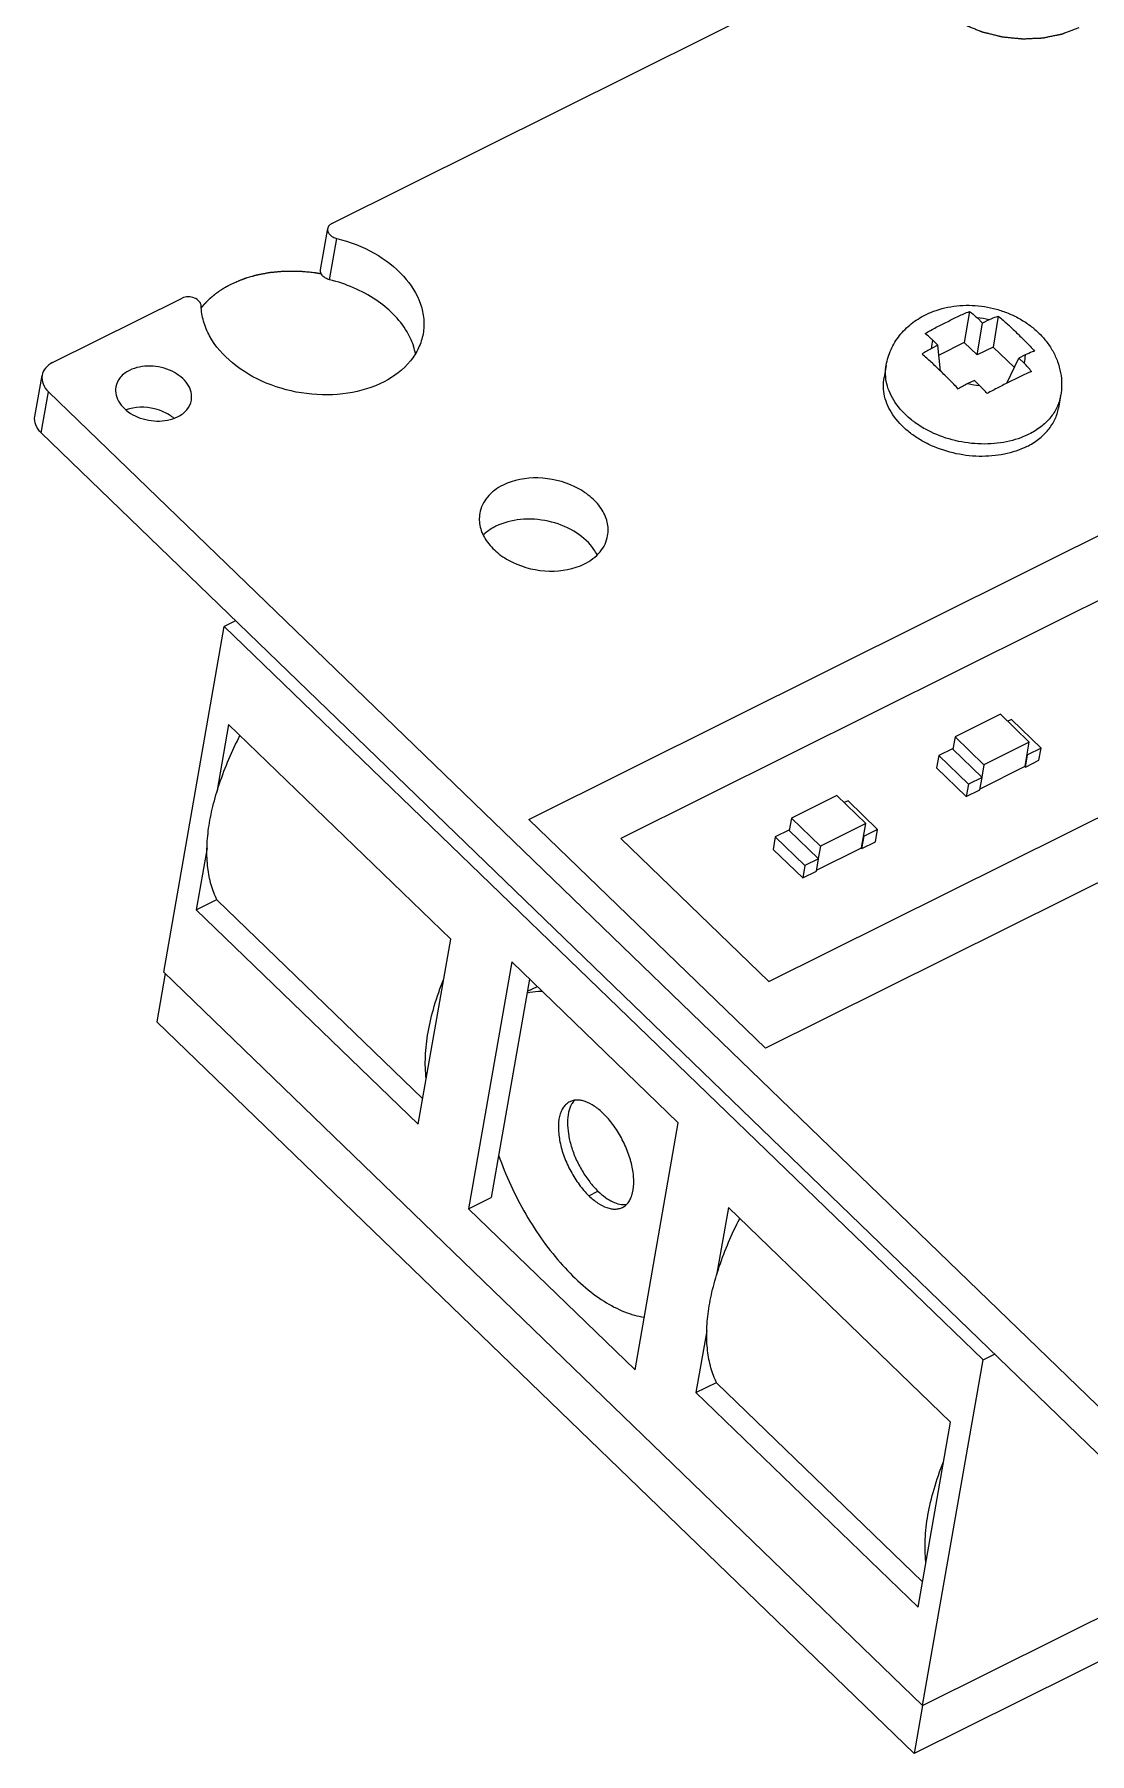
# Model space of a CAD drawing. Extents: x 0 to 297, y 0 to 210.
# Drawn here: x 219.03 to 231.54, y 60.39 to 80.78 of the extents above; entities that cross this region are included whole.
import ezdxf

# ---------------------------------------------------------------- set-up
doc = ezdxf.new("R2010")
doc.units = 0
doc.header["$LTSCALE"] = 16.335
doc.layers.get('0').update_dxf_attribs({"linetype": 'CONTINUOUS'})
doc.layers.add('02___PRT_ALL_AXES', color=7, linetype='CONTINUOUS')
doc.layers.add('06___PRT_ALL_SURFS', color=7, linetype='CONTINUOUS')

msp = doc.modelspace()

# ---------------------------------------------------------------- linework, layer by layer
at = {"color": 7, "linetype": 'CONTINUOUS'}
for p, q in [((222.556, 78.534), (230.287, 82.386)), ((222.42, 77.986), (222.505, 78.474)), ((222.528, 77.867), (222.613, 78.355)), ((219.244, 76.884), (220.779, 77.649)), ((230.115, 77.489), (230.053, 77.123)), ((230.206, 76.975), (230.271, 77.353)), ((230.209, 77.413), (230.271, 77.353)), ((230.346, 77.391), (230.271, 77.353)), ((230.457, 77.435), (230.395, 77.069)), ((229.742, 77.09), (229.666, 77.052)), ((229.68, 77.15), (229.742, 77.09)), ((229.773, 76.783), (229.742, 77.09)), ((230.053, 77.123), (229.754, 76.974)), ((230.053, 77.123), (230.206, 76.975)), ((230.395, 77.069), (230.206, 76.975)), ((230.648, 76.824), (230.395, 77.069)), ((230.56, 76.641), (230.701, 76.937)), ((230.777, 76.975), (230.701, 76.937)), ((230.701, 76.937), (230.763, 76.877)), ((219.033, 76.245), (219.119, 76.733)), ((230.173, 76.673), (230.097, 76.636)), ((230.173, 76.673), (230.235, 76.614)), ((219.109, 76.05), (219.194, 76.538)), ((232.801, 63.388), (219.194, 76.538)), ((231.196, 76.491), (231.196, 76.49)), ((232.716, 62.9), (219.109, 76.05)), ((221.413, 73.823), (221.278, 73.756)), ((220.561, 69.658), (221.278, 73.756)), ((221.278, 73.756), (230.277, 65.06)), ((221.331, 72.593), (221.191, 71.789)), ((223.965, 70.047), (221.331, 72.593)), ((230.482, 72.715), (229.944, 72.447)), ((230.482, 72.715), (230.825, 72.385)), ((230.614, 72.654), (230.569, 72.632)), ((230.614, 72.654), (230.965, 72.314)), ((229.944, 72.447), (229.918, 72.301)), ((229.944, 72.447), (230.286, 72.116)), ((230.825, 72.385), (230.286, 72.116)), ((230.774, 72.097), (230.825, 72.385)), ((229.752, 72.225), (229.726, 72.078)), ((229.914, 72.305), (229.752, 72.225)), ((229.752, 72.225), (230.103, 71.885)), ((229.914, 72.305), (230.265, 71.966)), ((230.778, 72.088), (230.803, 72.234)), ((230.778, 72.088), (230.939, 72.168)), ((230.799, 72.238), (230.803, 72.234)), ((230.965, 72.314), (230.803, 72.234)), ((230.939, 72.168), (230.965, 72.314)), ((229.726, 72.078), (230.078, 71.739)), ((230.265, 71.966), (230.103, 71.885)), ((230.239, 71.819), (230.265, 71.966)), ((230.241, 71.831), (230.774, 72.097)), ((230.286, 72.116), (230.26, 71.97)), ((230.77, 72.095), (230.778, 72.088)), ((230.103, 71.885), (230.078, 71.739)), ((230.078, 71.739), (230.239, 71.819)), ((228.543, 71.749), (228.005, 71.481)), ((228.543, 71.749), (228.886, 71.419)), ((228.675, 71.688), (228.63, 71.666)), ((228.675, 71.688), (229.026, 71.348)), ((228.005, 71.481), (227.979, 71.335)), ((228.005, 71.481), (228.347, 71.15)), ((228.886, 71.419), (228.347, 71.15)), ((228.835, 71.131), (228.886, 71.419)), ((227.813, 71.259), (227.788, 71.112)), ((227.975, 71.339), (227.813, 71.259)), ((227.813, 71.259), (228.164, 70.919)), ((227.975, 71.339), (228.326, 71)), ((228.347, 71.15), (228.322, 71.004)), ((228.839, 71.122), (228.865, 71.268)), ((228.839, 71.122), (229.001, 71.202)), ((228.86, 71.272), (228.865, 71.268)), ((229.026, 71.348), (228.865, 71.268)), ((229.001, 71.202), (229.026, 71.348)), ((221.075, 71.13), (220.947, 70.397)), ((227.788, 71.112), (228.139, 70.773)), ((228.326, 71), (228.164, 70.919)), ((228.3, 70.853), (228.326, 71)), ((228.302, 70.865), (228.835, 71.131)), ((228.832, 71.129), (228.839, 71.122)), ((228.164, 70.919), (228.139, 70.773)), ((228.139, 70.773), (228.3, 70.853)), ((220.947, 70.397), (221.19, 70.518)), ((220.947, 70.397), (223.58, 67.852)), ((223.58, 67.852), (223.965, 70.047)), ((224.687, 69.777), (224.175, 66.85)), ((226.663, 67.868), (224.687, 69.777)), ((220.578, 69.641), (220.478, 69.069)), ((220.561, 69.658), (229.559, 60.962)), ((224.898, 69.574), (224.444, 66.984)), ((226.15, 64.941), (226.663, 67.868)), ((229.559, 60.962), (241.822, 67.071)), ((224.175, 66.85), (224.444, 66.984)), ((225.602, 67.005), (225.71, 67.059)), ((227.257, 66.866), (227.116, 66.063)), ((229.89, 64.321), (227.257, 66.866)), ((224.175, 66.85), (226.15, 64.941)), ((227.001, 65.403), (226.872, 64.67)), ((229.559, 60.962), (230.277, 65.06)), ((230.277, 65.06), (230.411, 65.127)), ((226.872, 64.67), (227.115, 64.791)), ((226.872, 64.67), (229.506, 62.125)), ((229.506, 62.125), (229.89, 64.321)), ((229.558, 60.962), (229.458, 60.39))]:
    msp.add_line(p, q, dxfattribs=at)
at = {"color": 5, "linetype": 'CONTINUOUS'}
for p, q in [((222.412, 77.942), (222.428, 77.939)), ((224.889, 71.468), (234.987, 76.499)), ((234.867, 75.668), (225.981, 71.241)), ((227.737, 69.544), (236.623, 73.971)), ((237.796, 73.784), (227.698, 68.753)), ((227.698, 68.753), (224.889, 71.468)), ((225.981, 71.241), (227.737, 69.544))]:
    msp.add_line(p, q, dxfattribs=at)
at = {"color": 7, "linetype": 'CONTINUOUS'}
for centre, radius, start, end in [((230.154, 76.625), 0.79, 75.877, 86.0022), ((222.801, 76.842), 0.76, 11.3396, 17.8101), ((229.947, 77.061), 0.281, 161.7128, 181.9166), ((230.045, 76.292), 0.849, 116.5075, 125.2891), ((230.497, 76.965), 0.281, 341.7128, 1.9166), ((230.176, 76.27), 0.844, 37.0528, 45.9838), ((230.676, 75.473), 1.299, 116.4948, 122.2768), ((230.29, 77.402), 0.79, 255.877, 266.0022), ((229.342, 75.691), 1.284, 40.0367, 45.9493), ((230.68, 76.581), 0.524, 349.6856, 350.0063), ((220.375, 75.858), 0.478, 49.801, 54.8101), ((225.165, 74.333), 0.599, 33.9911, 36.9666)]:
    msp.add_arc(centre, radius, start, end, dxfattribs=at)
at = {"color": 5, "linetype": 'CONTINUOUS'}
for points, knots in [([(229.503, 81.996), (229.499, 81.985), (229.491, 81.963), (229.481, 81.935), (229.473, 81.913), (229.467, 81.897), (229.461, 81.88), (229.456, 81.866), (229.452, 81.857), (229.45, 81.851), (229.449, 81.847), (229.447, 81.843), (229.446, 81.839), (229.445, 81.837), (229.444, 81.835), (229.444, 81.834), (229.444, 81.833), (229.444, 81.832), (229.443, 81.831), (229.443, 81.83), (229.443, 81.828), (229.443, 81.825), (229.443, 81.821), (229.443, 81.817), (229.442, 81.811), (229.442, 81.804), (229.441, 81.795), (229.44, 81.787), (229.44, 81.775), (229.439, 81.76), (229.438, 81.743), (229.436, 81.725), (229.435, 81.708), (229.434, 81.693), (229.434, 81.683), (229.433, 81.677), (229.433, 81.673), (229.433, 81.669), (229.432, 81.665), (229.432, 81.663), (229.432, 81.662), (229.432, 81.661), (229.432, 81.661), (229.432, 81.66), (229.432, 81.66), (229.433, 81.659), (229.433, 81.657), (229.433, 81.655), (229.434, 81.653), (229.434, 81.65), (229.435, 81.645), (229.437, 81.638), (229.439, 81.629), (229.441, 81.62), (229.443, 81.611), (229.445, 81.599), (229.448, 81.585), (229.452, 81.567), (229.455, 81.549), (229.459, 81.531), (229.462, 81.517), (229.464, 81.506), (229.466, 81.5), (229.466, 81.497), (229.467, 81.494), (229.467, 81.492), (229.468, 81.49), (229.468, 81.488), (229.468, 81.487), (229.468, 81.487), (229.469, 81.486), (229.469, 81.485), (229.47, 81.483), (229.471, 81.481), (229.473, 81.478), (229.475, 81.474), (229.478, 81.468), (229.481, 81.461), (229.485, 81.452), (229.491, 81.44), (229.498, 81.426), (229.507, 81.408), (229.516, 81.391), (229.524, 81.373), (229.531, 81.358), (229.537, 81.347), (229.541, 81.338), (229.545, 81.331), (229.548, 81.325), (229.55, 81.321), (229.551, 81.318), (229.552, 81.316), (229.553, 81.315), (229.553, 81.314), (229.553, 81.314), (229.554, 81.313), (229.555, 81.311), (229.556, 81.31), (229.559, 81.307), (229.561, 81.304), (229.564, 81.3), (229.569, 81.294), (229.574, 81.288), (229.581, 81.28), (229.589, 81.269), (229.6, 81.256), (229.617, 81.234), (229.632, 81.215), (229.645, 81.199), (229.651, 81.191), (229.658, 81.183), (229.663, 81.176), (229.668, 81.171), (229.671, 81.167), (229.673, 81.164), (229.676, 81.161), (229.677, 81.159), (229.679, 81.157), (229.68, 81.155), (229.682, 81.154), (229.683, 81.153), (229.685, 81.151), (229.687, 81.15), (229.69, 81.147), (229.694, 81.143), (229.701, 81.137), (229.713, 81.128), (229.727, 81.116), (229.743, 81.101), (229.76, 81.087), (229.777, 81.073), (229.791, 81.061), (229.802, 81.051), (229.81, 81.044), (229.819, 81.037), (229.826, 81.031), (229.831, 81.026), (229.835, 81.023), (229.839, 81.02), (229.841, 81.018), (229.843, 81.017), (229.844, 81.016), (229.844, 81.015), (229.845, 81.015), (229.846, 81.014), (229.847, 81.013), (229.849, 81.012), (229.851, 81.011), (229.855, 81.009), (229.859, 81.006), (229.866, 81.002), (229.874, 80.997), (229.884, 80.991), (229.894, 80.985), (229.908, 80.977), (229.925, 80.967), (229.945, 80.955), (229.966, 80.943), (229.986, 80.931), (230.003, 80.92), (230.016, 80.912), (230.025, 80.907), (230.032, 80.903), (230.037, 80.9), (230.041, 80.898), (230.043, 80.896), (230.044, 80.896), (230.046, 80.895), (230.047, 80.894), (230.048, 80.894), (230.05, 80.893), (230.054, 80.892), (230.058, 80.89), (230.064, 80.888), (230.071, 80.885), (230.081, 80.881), (230.092, 80.876), (230.103, 80.872), (230.118, 80.866), (230.137, 80.858), (230.159, 80.849), (230.182, 80.84), (230.204, 80.831), (230.223, 80.823), (230.238, 80.817), (230.247, 80.813), (230.254, 80.811), (230.257, 80.809), (230.26, 80.808), (230.262, 80.807), (230.264, 80.806), (230.266, 80.806), (230.269, 80.805), (230.273, 80.804), (230.278, 80.803), (230.284, 80.801), (230.29, 80.8), (230.298, 80.798), (230.308, 80.796), (230.32, 80.793), (230.331, 80.79), (230.355, 80.784), (230.383, 80.777), (230.415, 80.769), (230.435, 80.764), (230.451, 80.76), (230.463, 80.757), (230.473, 80.755), (230.481, 80.753), (230.487, 80.751), (230.492, 80.75), (230.496, 80.749), (230.499, 80.749), (230.501, 80.748), (230.502, 80.748), (230.503, 80.748), (230.504, 80.748), (230.506, 80.747), (230.508, 80.747), (230.513, 80.747), (230.518, 80.746), (230.526, 80.745), (230.536, 80.744), (230.549, 80.743), (230.566, 80.741), (230.586, 80.739), (230.611, 80.737), (230.636, 80.734), (230.661, 80.732), (230.682, 80.73), (230.699, 80.728), (230.711, 80.727), (230.721, 80.726), (230.73, 80.725), (230.736, 80.725), (230.741, 80.724), (230.745, 80.724), (230.747, 80.724), (230.748, 80.723), (230.749, 80.724), (230.75, 80.724), (230.752, 80.724), (230.755, 80.724), (230.758, 80.724), (230.762, 80.724), (230.767, 80.724), (230.775, 80.725), (230.789, 80.725), (230.809, 80.726), (230.833, 80.727), (230.857, 80.729), (230.881, 80.73), (230.905, 80.731), (230.925, 80.732), (230.941, 80.732), (230.954, 80.733), (230.964, 80.733), (230.971, 80.734), (230.975, 80.734), (230.978, 80.734), (230.98, 80.734), (230.982, 80.734), (230.983, 80.734), (230.984, 80.734), (230.985, 80.734), (230.986, 80.735), (230.987, 80.735), (230.99, 80.736), (230.995, 80.736), (231.001, 80.738), (231.007, 80.739), (231.014, 80.74), (231.027, 80.743), (231.046, 80.747), (231.069, 80.751), (231.092, 80.756), (231.115, 80.761), (231.134, 80.764), (231.149, 80.767), (231.16, 80.77), (231.172, 80.772), (231.181, 80.774), (231.189, 80.775), (231.194, 80.777), (231.199, 80.778), (231.203, 80.778), (231.205, 80.779), (231.207, 80.779), (231.208, 80.779), (231.209, 80.78), (231.21, 80.78), (231.212, 80.781), (231.214, 80.781), (231.217, 80.783), (231.222, 80.784), (231.227, 80.786), (231.232, 80.788), (231.239, 80.791), (231.251, 80.796), (231.269, 80.803), (231.289, 80.811), (231.31, 80.819), (231.338, 80.829), (231.373, 80.843), (231.401, 80.854), (231.414, 80.859)], [0, 0, 0, 0, 0.015625, 0.03125, 0.039062, 0.046875, 0.054688, 0.0625, 0.066406, 0.068359, 0.070312, 0.072266, 0.074219, 0.075195, 0.076172, 0.07666, 0.076904, 0.077148, 0.077637, 0.078125, 0.079102, 0.080078, 0.082031, 0.083984, 0.085938, 0.089844, 0.09375, 0.097656, 0.101562, 0.109375, 0.117188, 0.125, 0.132812, 0.140625, 0.144531, 0.146484, 0.148438, 0.150391, 0.152344, 0.152832, 0.15332, 0.153564, 0.153809, 0.154053, 0.154297, 0.154785, 0.155273, 0.15625, 0.157227, 0.158203, 0.160156, 0.164062, 0.167969, 0.171875, 0.175781, 0.179688, 0.1875, 0.195312, 0.203125, 0.210938, 0.21875, 0.222656, 0.224609, 0.226562, 0.227539, 0.228516, 0.229492, 0.22998, 0.230469, 0.230713, 0.230957, 0.231445, 0.232422, 0.233398, 0.234375, 0.236328, 0.238281, 0.242188, 0.246094, 0.25, 0.257812, 0.265625, 0.273438, 0.28125, 0.289062, 0.292969, 0.296875, 0.300781, 0.302734, 0.304688, 0.305664, 0.306641, 0.307129, 0.307373, 0.307617, 0.308105, 0.308594, 0.30957, 0.310547, 0.3125, 0.314453, 0.316406, 0.320312, 0.324219, 0.328125, 0.335938, 0.34375, 0.359375, 0.363281, 0.367188, 0.371094, 0.375, 0.376953, 0.378906, 0.380859, 0.381836, 0.382812, 0.383789, 0.384766, 0.385254, 0.385742, 0.386719, 0.387695, 0.388672, 0.390625, 0.394531, 0.398438, 0.40625, 0.414062, 0.421875, 0.429688, 0.4375, 0.441406, 0.445312, 0.449219, 0.453125, 0.455078, 0.457031, 0.458984, 0.459961, 0.460449, 0.460938, 0.461182, 0.461426, 0.461914, 0.462402, 0.462891, 0.463867, 0.464844, 0.466797, 0.46875, 0.472656, 0.476562, 0.480469, 0.484375, 0.492188, 0.5, 0.507812, 0.515625, 0.523438, 0.527344, 0.53125, 0.533203, 0.535156, 0.537109, 0.537598, 0.538086, 0.538574, 0.539062, 0.539551, 0.540039, 0.541016, 0.542969, 0.544922, 0.546875, 0.550781, 0.554688, 0.558594, 0.5625, 0.570312, 0.578125, 0.585938, 0.59375, 0.601562, 0.605469, 0.609375, 0.611328, 0.612305, 0.613281, 0.614258, 0.614746, 0.615234, 0.616211, 0.617188, 0.619141, 0.621094, 0.623047, 0.625, 0.628906, 0.632812, 0.636719, 0.640625, 0.65625, 0.664062, 0.671875, 0.675781, 0.679688, 0.683594, 0.685547, 0.6875, 0.689453, 0.69043, 0.691406, 0.691895, 0.692383, 0.692627, 0.692871, 0.693359, 0.694336, 0.695312, 0.697266, 0.699219, 0.703125, 0.707031, 0.710938, 0.71875, 0.726562, 0.734375, 0.742188, 0.75, 0.753906, 0.757812, 0.761719, 0.763672, 0.765625, 0.767578, 0.768555, 0.769043, 0.769287, 0.769531, 0.77002, 0.770508, 0.771484, 0.772461, 0.773438, 0.775391, 0.777344, 0.78125, 0.789062, 0.796875, 0.804688, 0.8125, 0.820312, 0.828125, 0.832031, 0.835938, 0.839844, 0.841797, 0.842773, 0.84375, 0.844727, 0.845215, 0.845703, 0.845947, 0.846191, 0.846436, 0.84668, 0.847656, 0.849609, 0.851562, 0.853516, 0.855469, 0.859375, 0.867188, 0.875, 0.882812, 0.890625, 0.898438, 0.902344, 0.90625, 0.910156, 0.914062, 0.916016, 0.917969, 0.919922, 0.920898, 0.921875, 0.922363, 0.922852, 0.923096, 0.92334, 0.923828, 0.924805, 0.925781, 0.927734, 0.929688, 0.931641, 0.933594, 0.9375, 0.945312, 0.953125, 0.960938, 0.96875, 0.984375, 1, 1, 1, 1]), ([(221.362, 77.816), (221.371, 77.82), (221.389, 77.827), (221.416, 77.839), (221.438, 77.848), (221.456, 77.856), (221.469, 77.862), (221.48, 77.866), (221.489, 77.87), (221.494, 77.872), (221.499, 77.874), (221.502, 77.875), (221.503, 77.876), (221.505, 77.877), (221.506, 77.877), (221.507, 77.878), (221.51, 77.878), (221.513, 77.879), (221.518, 77.881), (221.524, 77.882), (221.531, 77.885), (221.54, 77.888), (221.557, 77.893), (221.581, 77.9), (221.605, 77.907), (221.622, 77.912), (221.631, 77.915), (221.639, 77.917), (221.646, 77.919), (221.651, 77.921), (221.655, 77.922), (221.656, 77.922), (221.658, 77.923), (221.659, 77.923), (221.661, 77.924), (221.664, 77.924), (221.669, 77.925), (221.676, 77.926), (221.686, 77.928), (221.699, 77.931), (221.714, 77.934), (221.729, 77.937), (221.744, 77.939), (221.76, 77.942), (221.775, 77.945), (221.788, 77.948), (221.798, 77.95), (221.804, 77.951), (221.809, 77.952), (221.813, 77.953), (221.816, 77.953), (221.818, 77.954), (221.82, 77.954), (221.821, 77.954), (221.822, 77.954), (221.823, 77.954), (221.825, 77.955), (221.829, 77.955), (221.832, 77.955), (221.838, 77.956), (221.844, 77.956), (221.855, 77.957), (221.868, 77.958), (221.884, 77.96), (221.9, 77.961), (221.916, 77.963), (221.932, 77.964), (221.948, 77.966), (221.961, 77.967), (221.971, 77.968), (221.978, 77.969), (221.983, 77.969), (221.987, 77.969), (221.989, 77.97), (221.99, 77.97), (221.992, 77.97), (221.993, 77.97), (221.997, 77.97), (222.003, 77.97), (222.012, 77.97), (222.02, 77.97), (222.031, 77.97), (222.049, 77.97), (222.077, 77.97), (222.104, 77.97), (222.123, 77.97), (222.133, 77.97), (222.142, 77.97), (222.15, 77.97), (222.156, 77.97), (222.16, 77.97), (222.161, 77.97), (222.163, 77.97), (222.164, 77.969), (222.167, 77.969), (222.17, 77.969), (222.175, 77.968), (222.182, 77.968), (222.193, 77.967), (222.207, 77.966), (222.223, 77.964), (222.245, 77.962), (222.283, 77.959), (222.316, 77.956), (222.338, 77.954)], [0, 0, 0, 0, 0.03125, 0.0625, 0.09375, 0.109375, 0.125, 0.140625, 0.148438, 0.15625, 0.160156, 0.164062, 0.166016, 0.166992, 0.167969, 0.169922, 0.171875, 0.175781, 0.179688, 0.1875, 0.195312, 0.203125, 0.21875, 0.25, 0.28125, 0.296875, 0.304688, 0.3125, 0.320312, 0.328125, 0.330078, 0.332031, 0.333008, 0.333984, 0.335938, 0.339844, 0.34375, 0.351562, 0.359375, 0.375, 0.390625, 0.40625, 0.421875, 0.4375, 0.453125, 0.46875, 0.476562, 0.484375, 0.488281, 0.492188, 0.496094, 0.498047, 0.499023, 0.5, 0.500977, 0.501953, 0.503906, 0.507812, 0.511719, 0.515625, 0.523438, 0.53125, 0.546875, 0.5625, 0.578125, 0.59375, 0.609375, 0.625, 0.640625, 0.648438, 0.65625, 0.660156, 0.664062, 0.666016, 0.666992, 0.667969, 0.669922, 0.671875, 0.679688, 0.6875, 0.695312, 0.703125, 0.71875, 0.75, 0.78125, 0.796875, 0.804688, 0.8125, 0.820312, 0.828125, 0.830078, 0.832031, 0.833008, 0.833984, 0.835938, 0.839844, 0.84375, 0.851562, 0.859375, 0.875, 0.890625, 0.90625, 0.9375, 1, 1, 1, 1]), ([(222.338, 77.954), (222.339, 77.953), (222.341, 77.953), (222.343, 77.953), (222.345, 77.953), (222.346, 77.952), (222.347, 77.952), (222.347, 77.952), (222.347, 77.952), (222.348, 77.952), (222.348, 77.952), (222.349, 77.952), (222.351, 77.952), (222.352, 77.951), (222.355, 77.951), (222.357, 77.951), (222.359, 77.951), (222.36, 77.95), (222.361, 77.95), (222.361, 77.95), (222.362, 77.95), (222.362, 77.95), (222.363, 77.95), (222.363, 77.95), (222.365, 77.95), (222.366, 77.949), (222.368, 77.949), (222.369, 77.949), (222.37, 77.949), (222.37, 77.949), (222.371, 77.949), (222.371, 77.949), (222.371, 77.949), (222.372, 77.949), (222.372, 77.948), (222.373, 77.948), (222.374, 77.948), (222.376, 77.948), (222.377, 77.948), (222.38, 77.947), (222.382, 77.947), (222.384, 77.947), (222.385, 77.947), (222.386, 77.946), (222.386, 77.946), (222.386, 77.946), (222.387, 77.946), (222.387, 77.946), (222.388, 77.946), (222.389, 77.946), (222.391, 77.946), (222.392, 77.945), (222.394, 77.945), (222.394, 77.945), (222.395, 77.945), (222.395, 77.945), (222.396, 77.945), (222.396, 77.945), (222.396, 77.945), (222.396, 77.945), (222.397, 77.944), (222.398, 77.944), (222.4, 77.944), (222.401, 77.944), (222.403, 77.943), (222.407, 77.943), (222.41, 77.942), (222.412, 77.942)], [0, 0, 0, 0, 0.0625, 0.09375, 0.125, 0.140625, 0.15625, 0.164062, 0.167969, 0.171875, 0.179688, 0.1875, 0.203125, 0.21875, 0.25, 0.28125, 0.296875, 0.3125, 0.320312, 0.328125, 0.332031, 0.335938, 0.34375, 0.359375, 0.375, 0.40625, 0.4375, 0.453125, 0.46875, 0.484375, 0.492188, 0.496094, 0.5, 0.503906, 0.507812, 0.515625, 0.53125, 0.546875, 0.5625, 0.59375, 0.625, 0.640625, 0.65625, 0.664062, 0.667969, 0.671875, 0.679688, 0.6875, 0.703125, 0.71875, 0.75, 0.78125, 0.796875, 0.8125, 0.820312, 0.828125, 0.832031, 0.833984, 0.835938, 0.839844, 0.84375, 0.859375, 0.875, 0.890625, 0.90625, 0.9375, 1, 1, 1, 1]), ([(221.089, 77.625), (221.093, 77.629), (221.1, 77.635), (221.109, 77.644), (221.115, 77.649), (221.119, 77.653), (221.122, 77.656), (221.124, 77.658), (221.125, 77.659), (221.127, 77.66), (221.128, 77.661), (221.131, 77.663), (221.134, 77.666), (221.139, 77.67), (221.146, 77.676), (221.154, 77.682), (221.16, 77.687), (221.164, 77.691), (221.166, 77.692), (221.168, 77.694), (221.17, 77.696), (221.174, 77.698), (221.182, 77.705), (221.192, 77.712), (221.202, 77.719), (221.206, 77.723), (221.209, 77.725), (221.211, 77.726), (221.213, 77.728), (221.216, 77.73), (221.221, 77.733), (221.232, 77.74), (221.242, 77.747), (221.251, 77.753), (221.254, 77.755), (221.257, 77.757), (221.26, 77.758), (221.262, 77.76), (221.267, 77.763), (221.273, 77.767), (221.283, 77.772), (221.29, 77.777), (221.296, 77.78), (221.3, 77.783), (221.303, 77.785), (221.305, 77.786), (221.307, 77.787), (221.308, 77.787), (221.309, 77.788), (221.312, 77.789), (221.316, 77.791), (221.321, 77.794), (221.326, 77.797), (221.333, 77.801), (221.345, 77.807), (221.356, 77.812), (221.362, 77.816)], [0, 0, 0, 0, 0.0625, 0.09375, 0.125, 0.140625, 0.15625, 0.164062, 0.167969, 0.171875, 0.179688, 0.1875, 0.203125, 0.21875, 0.25, 0.28125, 0.3125, 0.320312, 0.328125, 0.335938, 0.34375, 0.359375, 0.375, 0.4375, 0.46875, 0.484375, 0.492188, 0.5, 0.507812, 0.515625, 0.53125, 0.5625, 0.625, 0.640625, 0.65625, 0.664062, 0.671875, 0.679688, 0.6875, 0.71875, 0.75, 0.78125, 0.796875, 0.8125, 0.820312, 0.828125, 0.832031, 0.835938, 0.839844, 0.84375, 0.859375, 0.875, 0.890625, 0.90625, 0.9375, 1, 1, 1, 1]), ([(221.007, 77.534), (221.01, 77.538), (221.015, 77.543), (221.02, 77.549), (221.023, 77.553), (221.025, 77.556), (221.027, 77.558), (221.029, 77.56), (221.03, 77.561), (221.03, 77.562), (221.03, 77.562), (221.031, 77.563), (221.032, 77.564), (221.033, 77.565), (221.035, 77.567), (221.037, 77.57), (221.039, 77.573), (221.041, 77.575), (221.042, 77.576), (221.044, 77.578), (221.044, 77.579), (221.045, 77.579), (221.046, 77.58), (221.047, 77.581), (221.048, 77.582), (221.049, 77.583), (221.05, 77.585), (221.052, 77.587), (221.054, 77.589), (221.056, 77.591), (221.057, 77.592), (221.057, 77.593), (221.058, 77.593), (221.058, 77.594), (221.059, 77.594), (221.06, 77.596), (221.063, 77.598), (221.066, 77.601), (221.068, 77.604), (221.071, 77.607), (221.073, 77.609), (221.075, 77.611), (221.078, 77.614), (221.083, 77.619), (221.087, 77.623), (221.089, 77.625)], [0, 0, 0, 0, 0.125, 0.1875, 0.21875, 0.25, 0.28125, 0.3125, 0.320312, 0.328125, 0.332031, 0.335938, 0.34375, 0.359375, 0.375, 0.40625, 0.4375, 0.453125, 0.46875, 0.484375, 0.492188, 0.5, 0.507812, 0.515625, 0.53125, 0.546875, 0.5625, 0.59375, 0.625, 0.640625, 0.65625, 0.664062, 0.667969, 0.671875, 0.679688, 0.6875, 0.71875, 0.75, 0.78125, 0.8125, 0.828125, 0.84375, 0.875, 0.9375, 1, 1, 1, 1])]:
    msp.add_open_spline(points, degree=3, knots=knots, dxfattribs=at)
at = {"color": 7, "linetype": 'CONTINUOUS'}
for points, knots in [([(222.556, 78.534), (222.543, 78.528), (222.52, 78.512), (222.508, 78.486), (222.505, 78.474)], [0, 0, 0, 0, 0.527565, 1, 1, 1, 1]), ([(222.505, 78.474), (222.503, 78.462), (222.506, 78.434), (222.529, 78.399), (222.566, 78.371), (222.597, 78.359), (222.613, 78.355)], [0, 0, 0, 0, 0.211209, 0.445865, 0.711855, 1, 1, 1, 1]), ([(222.613, 78.355), (222.768, 78.317), (223.058, 78.205), (223.41, 77.939), (223.598, 77.647), (223.651, 77.403), (223.646, 77.284), (223.636, 77.227)], [0, 0, 0, 0, 0.287845, 0.55311, 0.787459, 0.895421, 1, 1, 1, 1]), ([(222.528, 77.867), (222.511, 77.871), (222.481, 77.883), (222.444, 77.911), (222.421, 77.947), (222.418, 77.974), (222.42, 77.986)], [0, 0, 0, 0, 0.288145, 0.554135, 0.788791, 1, 1, 1, 1]), ([(223.446, 77.249), (223.356, 77.401), (223.075, 77.672), (222.721, 77.819), (222.528, 77.867)], [0, 0, 0, 0, 0.469867, 1, 1, 1, 1]), ([(221.006, 77.554), (221.005, 77.574), (220.985, 77.617), (220.925, 77.655), (220.852, 77.67), (220.801, 77.66), (220.779, 77.649)], [0, 0, 0, 0, 0.211067, 0.465107, 0.74151, 1, 1, 1, 1]), ([(223.636, 77.227), (223.626, 77.168), (223.589, 77.053), (223.452, 76.838), (223.168, 76.625), (222.734, 76.498), (222.251, 76.495), (221.777, 76.618), (221.374, 76.851), (221.129, 77.126), (221.027, 77.37), (221.007, 77.494), (221.006, 77.554)], [0, 0, 0, 0, 0.051314, 0.104341, 0.219677, 0.350437, 0.492055, 0.635532, 0.77119, 0.892348, 0.947585, 1, 1, 1, 1]), ([(229.592, 77.45), (229.634, 77.471), (229.722, 77.507), (229.859, 77.543), (230.002, 77.563), (230.196, 77.566), (230.39, 77.535), (230.573, 77.473), (230.704, 77.411), (230.824, 77.334), (230.933, 77.243), (231.027, 77.14), (231.105, 77.024), (231.163, 76.898), (231.199, 76.765), (231.212, 76.627), (231.204, 76.536), (231.196, 76.491)], [0, 0, 0, 0, 0.062087, 0.124885, 0.188392, 0.252483, 0.381204, 0.445431, 0.509135, 0.572157, 0.634455, 0.69611, 0.757271, 0.818116, 0.878795, 0.939408, 1, 1, 1, 1]), ([(229.853, 77.369), (229.874, 77.38), (229.918, 77.402), (230.005, 77.444), (230.07, 77.473), (230.115, 77.489)], [0, 0, 0, 0, 0.254164, 0.506722, 1, 1, 1, 1]), ([(230.115, 77.489), (230.123, 77.484), (230.156, 77.461), (230.187, 77.434), (230.209, 77.413)], [0, 0, 0, 0, 0.240873, 1, 1, 1, 1]), ([(229.128, 76.853), (229.133, 76.885), (229.148, 76.948), (229.183, 77.04), (229.229, 77.126), (229.304, 77.233), (229.421, 77.35), (229.533, 77.42), (229.592, 77.45)], [0, 0, 0, 0, 0.124533, 0.249056, 0.373649, 0.498342, 0.748086, 1, 1, 1, 1]), ([(229.589, 77.228), (229.632, 77.254), (229.698, 77.291), (229.787, 77.336), (229.831, 77.358), (229.853, 77.369)], [0, 0, 0, 0, 0.505895, 0.753704, 1, 1, 1, 1]), ([(230.346, 77.391), (230.356, 77.396), (230.391, 77.413), (230.429, 77.427), (230.457, 77.435)], [0, 0, 0, 0, 0.259596, 1, 1, 1, 1]), ([(230.457, 77.435), (230.495, 77.405), (230.55, 77.357), (230.621, 77.29), (230.674, 77.238), (230.728, 77.186), (230.8, 77.115), (230.852, 77.06), (230.885, 77.021)], [0, 0, 0, 0, 0.242822, 0.366933, 0.491776, 0.617091, 0.743119, 1, 1, 1, 1]), ([(223.525, 77.075), (223.52, 77.09), (223.499, 77.15), (223.471, 77.207), (223.446, 77.249)], [0, 0, 0, 0, 0.244545, 1, 1, 1, 1]), ([(229.68, 77.15), (229.672, 77.157), (229.643, 77.184), (229.613, 77.21), (229.589, 77.228)], [0, 0, 0, 0, 0.261448, 1, 1, 1, 1]), ([(219.244, 76.884), (219.212, 76.869), (219.155, 76.828), (219.124, 76.764), (219.119, 76.733)], [0, 0, 0, 0, 0.52779, 1, 1, 1, 1]), ([(229.983, 76.571), (229.948, 76.609), (229.877, 76.682), (229.769, 76.787), (229.663, 76.889), (229.591, 76.954), (229.554, 76.985)], [0, 0, 0, 0, 0.258384, 0.510097, 0.75888, 1, 1, 1, 1]), ([(230.885, 77.021), (230.877, 77.018), (230.84, 77.004), (230.804, 76.988), (230.777, 76.975)], [0, 0, 0, 0, 0.236988, 1, 1, 1, 1]), ([(219.119, 76.733), (219.113, 76.699), (219.123, 76.624), (219.167, 76.565), (219.194, 76.538)], [0, 0, 0, 0, 0.469806, 1, 1, 1, 1]), ([(220.156, 76.792), (220.114, 76.772), (220.041, 76.719), (220, 76.636), (219.993, 76.595)], [0, 0, 0, 0, 0.527869, 1, 1, 1, 1]), ([(220.889, 76.438), (220.894, 76.469), (220.892, 76.538), (220.846, 76.635), (220.766, 76.72), (220.621, 76.81), (220.407, 76.86), (220.23, 76.829), (220.156, 76.792)], [0, 0, 0, 0, 0.100581, 0.208945, 0.329114, 0.460578, 0.738578, 1, 1, 1, 1]), ([(230.82, 76.035), (230.737, 75.994), (230.599, 75.949), (230.407, 75.921), (230.202, 75.915), (229.946, 75.948), (229.703, 76.033), (229.528, 76.13), (229.378, 76.238), (229.254, 76.369), (229.171, 76.517), (229.132, 76.629), (229.116, 76.742), (229.121, 76.817), (229.128, 76.853)], [0, 0, 0, 0, 0.12628, 0.193313, 0.262125, 0.402069, 0.540315, 0.607093, 0.67144, 0.79109, 0.846559, 0.899388, 0.950231, 1, 1, 1, 1]), ([(230.591, 76.656), (230.546, 76.634), (230.457, 76.589), (230.369, 76.542), (230.325, 76.517)], [0, 0, 0, 0, 0.492984, 1, 1, 1, 1]), ([(230.85, 76.779), (230.807, 76.761), (230.72, 76.72), (230.634, 76.678), (230.591, 76.656)], [0, 0, 0, 0, 0.491645, 1, 1, 1, 1]), ([(219.993, 76.595), (219.987, 76.564), (219.99, 76.495), (220.036, 76.398), (220.116, 76.313), (220.26, 76.223), (220.474, 76.173), (220.651, 76.204), (220.726, 76.241)], [0, 0, 0, 0, 0.100581, 0.208945, 0.329114, 0.460578, 0.738578, 1, 1, 1, 1]), ([(231.195, 76.487), (231.191, 76.464), (231.18, 76.418), (231.153, 76.352), (231.118, 76.288), (231.058, 76.207), (230.961, 76.116), (230.87, 76.06), (230.82, 76.035)], [0, 0, 0, 0, 0.115817, 0.232715, 0.351657, 0.473486, 0.727987, 1, 1, 1, 1]), ([(219.109, 76.05), (219.081, 76.077), (219.037, 76.136), (219.027, 76.212), (219.033, 76.245)], [0, 0, 0, 0, 0.530194, 1, 1, 1, 1]), ([(220.564, 76.298), (220.528, 76.314), (220.384, 76.364), (220.219, 76.362), (220.113, 76.323)], [0, 0, 0, 0, 0.256055, 1, 1, 1, 1]), ([(220.651, 76.248), (220.644, 76.253), (220.616, 76.272), (220.587, 76.287), (220.564, 76.298)], [0, 0, 0, 0, 0.245016, 1, 1, 1, 1]), ([(220.726, 76.241), (220.768, 76.261), (220.841, 76.314), (220.882, 76.397), (220.889, 76.438)], [0, 0, 0, 0, 0.527869, 1, 1, 1, 1]), ([(224.584, 75.431), (224.514, 75.396), (224.418, 75.326), (224.337, 75.199), (224.315, 75.131), (224.309, 75.097)], [0, 0, 0, 0, 0.52577, 0.766921, 1, 1, 1, 1]), ([(225.825, 74.831), (225.835, 74.885), (225.83, 75.001), (225.752, 75.165), (225.617, 75.308), (225.372, 75.461), (225.01, 75.546), (224.711, 75.494), (224.584, 75.431)], [0, 0, 0, 0, 0.100582, 0.208951, 0.329124, 0.460594, 0.738606, 1, 1, 1, 1]), ([(224.309, 75.097), (224.299, 75.044), (224.304, 74.927), (224.382, 74.763), (224.517, 74.62), (224.762, 74.467), (225.124, 74.382), (225.424, 74.435), (225.55, 74.497)], [0, 0, 0, 0, 0.100582, 0.208951, 0.329124, 0.460594, 0.738606, 1, 1, 1, 1]), ([(225.644, 74.693), (225.585, 74.771), (225.421, 74.907), (225.122, 75.019), (224.799, 75.041), (224.589, 74.988), (224.499, 74.943)], [0, 0, 0, 0, 0.234749, 0.494222, 0.756955, 1, 1, 1, 1]), ([(224.499, 74.943), (224.485, 74.936), (224.431, 74.907), (224.382, 74.87), (224.349, 74.839)], [0, 0, 0, 0, 0.259379, 1, 1, 1, 1]), ([(225.55, 74.497), (225.62, 74.532), (225.716, 74.603), (225.798, 74.729), (225.819, 74.797), (225.825, 74.831)], [0, 0, 0, 0, 0.52577, 0.766921, 1, 1, 1, 1]), ([(225.052, 69.425), (225.036, 69.426), (224.974, 69.427), (224.913, 69.419), (224.869, 69.408)], [0, 0, 0, 0, 0.258331, 1, 1, 1, 1]), ([(225.376, 68.12), (225.361, 68.112), (225.333, 68.093), (225.299, 68.054), (225.272, 68.004), (225.245, 67.921), (225.236, 67.798), (225.256, 67.636), (225.306, 67.464), (225.383, 67.294), (225.482, 67.138), (225.56, 67.046), (225.602, 67.005)], [0, 0, 0, 0, 0.038954, 0.079834, 0.12422, 0.173075, 0.285495, 0.416485, 0.561025, 0.711837, 0.860775, 1, 1, 1, 1]), ([(225.398, 68.09), (225.381, 68.06), (225.356, 67.99), (225.345, 67.87), (225.357, 67.734), (225.391, 67.589), (225.446, 67.441), (225.52, 67.299), (225.607, 67.17), (225.675, 67.093), (225.71, 67.059)], [0, 0, 0, 0, 0.089546, 0.194923, 0.315489, 0.448208, 0.588429, 0.730819, 0.869739, 1, 1, 1, 1]), ([(225.773, 67.981), (225.74, 68.013), (225.674, 68.068), (225.582, 68.117), (225.511, 68.137), (225.462, 68.141), (225.417, 68.136), (225.389, 68.126), (225.376, 68.12)], [0, 0, 0, 0, 0.309893, 0.576514, 0.693863, 0.801919, 0.902876, 1, 1, 1, 1]), ([(225.415, 68.116), (225.414, 68.114), (225.407, 68.106), (225.402, 68.097), (225.398, 68.09)], [0, 0, 0, 0, 0.245422, 1, 1, 1, 1]), ([(225.434, 68.137), (225.429, 68.132), (225.423, 68.125), (225.417, 68.118), (225.415, 68.116)], [0, 0, 0, 0, 0.746269, 1, 1, 1, 1]), ([(226, 66.867), (226.015, 66.874), (226.043, 66.893), (226.077, 66.933), (226.104, 66.982), (226.13, 67.065), (226.14, 67.188), (226.12, 67.35), (226.069, 67.522), (225.992, 67.692), (225.894, 67.848), (225.815, 67.94), (225.773, 67.981)], [0, 0, 0, 0, 0.038954, 0.079839, 0.124231, 0.173092, 0.285524, 0.416519, 0.561055, 0.711859, 0.860785, 1, 1, 1, 1]), ([(224.532, 67.487), (224.574, 67.366), (224.671, 67.126), (224.848, 66.784), (225.054, 66.466), (225.281, 66.182), (225.522, 65.942), (225.768, 65.754), (226.012, 65.624), (226.18, 65.577), (226.26, 65.566)], [0, 0, 0, 0, 0.143218, 0.28763, 0.429568, 0.565532, 0.692411, 0.807779, 0.910254, 1, 1, 1, 1]), ([(225.602, 67.005), (225.636, 66.973), (225.702, 66.918), (225.794, 66.869), (225.865, 66.849), (225.913, 66.845), (225.959, 66.85), (225.987, 66.86), (226, 66.867)], [0, 0, 0, 0, 0.309913, 0.576531, 0.693873, 0.801921, 0.902873, 1, 1, 1, 1]), ([(225.71, 67.059), (225.738, 67.032), (225.794, 66.985), (225.902, 66.918), (225.995, 66.895), (226.05, 66.902)], [0, 0, 0, 0, 0.301261, 0.568789, 1, 1, 1, 1])]:
    msp.add_open_spline(points, degree=3, knots=knots, dxfattribs=at)
msp.add_open_spline([(225.7, 74.602), (225.688, 74.625), (225.676, 74.647), (225.662, 74.668)], degree=3, dxfattribs=at)
at = {"layer": '02___PRT_ALL_AXES', "color": 7, "linetype": 'CONTINUOUS'}
for p, q in [((229.128, 76.853), (229.102, 76.707)), ((231.196, 76.491), (231.17, 76.344)), ((224.991, 69.484), (224.871, 69.425))]:
    msp.add_line(p, q, dxfattribs=at)
for points, knots in [([(230.795, 75.889), (230.711, 75.847), (230.573, 75.802), (230.381, 75.775), (230.176, 75.768), (229.92, 75.802), (229.677, 75.887), (229.502, 75.983), (229.352, 76.092), (229.228, 76.223), (229.145, 76.37), (229.106, 76.482), (229.091, 76.595), (229.096, 76.67), (229.102, 76.706)], [0, 0, 0, 0, 0.126314, 0.193368, 0.262203, 0.402186, 0.540424, 0.60718, 0.6715, 0.791098, 0.846551, 0.899374, 0.95022, 1, 1, 1, 1]), ([(230.795, 75.889), (230.844, 75.914), (230.936, 75.97), (231.033, 76.062), (231.093, 76.144), (231.129, 76.208), (231.155, 76.275), (231.166, 76.321), (231.17, 76.344)], [0, 0, 0, 0, 0.27208, 0.526537, 0.64834, 0.767257, 0.88415, 1, 1, 1, 1])]:
    msp.add_open_spline(points, degree=3, knots=knots, dxfattribs=at)
at = {"layer": '06___PRT_ALL_SURFS', "color": 7, "linetype": 'CONTINUOUS'}
for p, q in [((221.194, 70.51), (223.633, 68.153)), ((229.458, 60.39), (220.478, 69.069)), ((241.699, 66.489), (229.458, 60.39)), ((229.559, 62.426), (227.119, 64.784))]:
    msp.add_line(p, q, dxfattribs=at)
for points, knots in [([(221.194, 70.51), (221.165, 70.568), (221.117, 70.694), (221.078, 70.9), (221.069, 71.126), (221.09, 71.369), (221.141, 71.628), (221.251, 72.001), (221.372, 72.278), (221.465, 72.462)], [0, 0, 0, 0, 0.095022, 0.197032, 0.307468, 0.427246, 0.556697, 0.69568, 1, 1, 1, 1]), ([(223.674, 68.391), (223.663, 68.479), (223.658, 68.665), (223.692, 68.954), (223.766, 69.263), (223.839, 69.471), (223.881, 69.577)], [0, 0, 0, 0, 0.217477, 0.456492, 0.717573, 1, 1, 1, 1]), ([(227.119, 64.784), (227.091, 64.841), (227.043, 64.967), (227.004, 65.173), (226.995, 65.399), (227.016, 65.642), (227.067, 65.901), (227.177, 66.275), (227.297, 66.552), (227.391, 66.736)], [0, 0, 0, 0, 0.095022, 0.197032, 0.307468, 0.427246, 0.556697, 0.69568, 1, 1, 1, 1]), ([(229.599, 62.665), (229.589, 62.752), (229.584, 62.938), (229.618, 63.227), (229.692, 63.536), (229.765, 63.744), (229.807, 63.85)], [0, 0, 0, 0, 0.217477, 0.456492, 0.717573, 1, 1, 1, 1])]:
    msp.add_open_spline(points, degree=3, knots=knots, dxfattribs=at)

doc.saveas('drawing.dxf')
